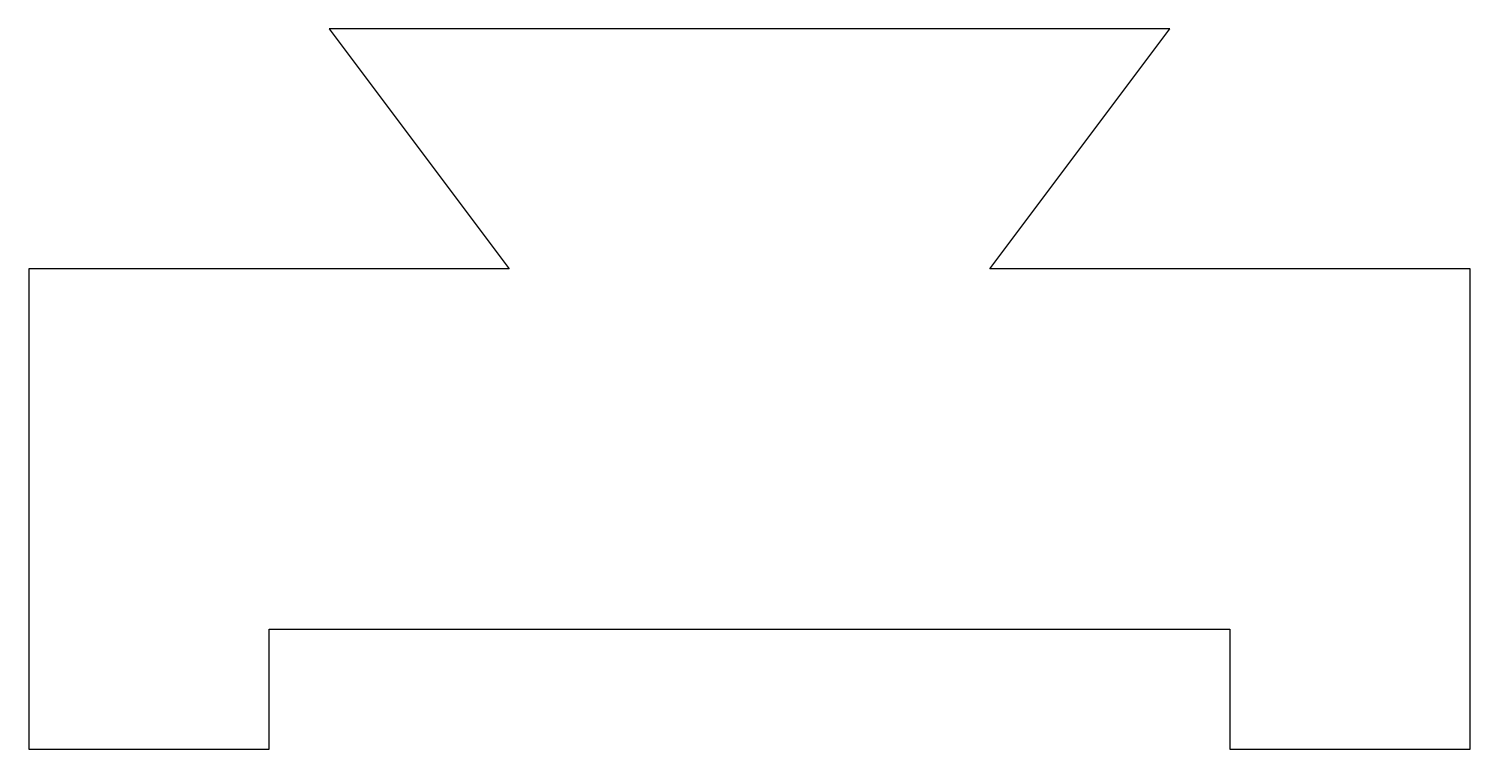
# Model space of a CAD drawing. Header units: metres. Extents: x 0 to 6, y 0 to 3.
import ezdxf

# ---------------------------------------------------------------- set-up
doc = ezdxf.new("R2010")
doc.units = ezdxf.units.M

msp = doc.modelspace()

# ---------------------------------------------------------------- linework, layer by layer
for p, q in [((4.75, 3), (1.25, 3)), ((1.25, 3), (2, 2)), ((4, 2), (4.75, 3)), ((2, 2), (0, 2)), ((0, 2), (0, 0)), ((6, 2), (4, 2)), ((6, 0), (6, 2)), ((1, 0), (1, 0.5)), ((1, 0.5), (5, 0.5)), ((5, 0.5), (5, 0)), ((0, 0), (1, 0)), ((0, 0), (0, 0)), ((5, 0), (6, 0))]:
    msp.add_line(p, q)

doc.saveas('drawing.dxf')
